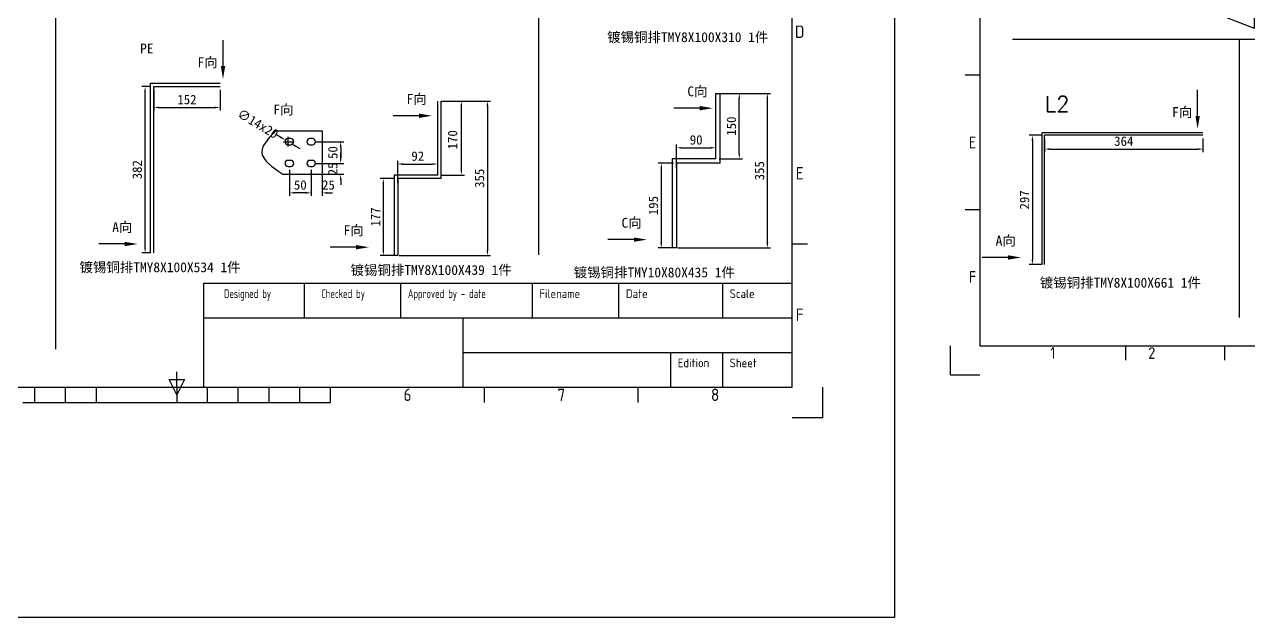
# Model space of a CAD drawing. Extents: x -48968009 to 2588125, y -43922717 to 2.
# Drawn here: x 2435031 to 2437845, y -612441 to -611078 of the extents above; entities that cross this region are included whole.
import ezdxf
from ezdxf.enums import TextEntityAlignment as Align

# ---------------------------------------------------------------- set-up
doc = ezdxf.new("R2010")
doc.units = 0
doc.header["$LTSCALE"] = 1000
doc.header["$MEASUREMENT"] = 0
doc.layers.get('0').update_dxf_attribs({"linetype": 'CONTINUOUS'})
doc.layers.get('DEFPOINTS').update_dxf_attribs({"linetype": 'CONTINUOUS'})
for name, color, linetype in [('DQ', 7, 'CONTINUOUS'), ('FRAME025', 7, 'CONTINUOUS'), ('FRAME050', 6, 'CONTINUOUS'), ('FRAME070', 5, 'CONTINUOUS'), ('FRAME200', 8, 'CONTINUOUS'), ('图层4', 221, 'CONTINUOUS'), ('图层6', 221, 'CONTINUOUS'), ('电气', 4, 'CONTINUOUS')]:
    doc.layers.add(name, color=color, linetype=linetype)
doc.styles.add('_TCH_SPACE', font='SIMPLEX.shx', dxfattribs={"width": 0.8, "bigfont": 'GBCBIG.shx'})
doc.styles.add('ISOCP', font='isocp.shx')
doc.dimstyles.new('NORMAL', dxfattribs={"dimscale": 0.2, "dimtxt": 0.18, "dimasz": 0.18, "dimexe": 0.18, "dimexo": 0.0625, "dimgap": 0.09, "dimtad": 0, "dimtih": 1, "dimtoh": 1, "dimdec": 4, "dimzin": 0, "dimdsep": 46, "dimtxsty": 'Standard', "dimcen": 0.09, "dimadec": 0, "dimazin": 0, "dimtfac": 1, "dimtdec": 4, "dimtofl": 0, "dimtmove": 0, "dimatfit": 3, "dimfxl": 1, "dimtolj": 1, "dimtzin": 0, "dimarcsym": 0})

# ---------------------------------------------------------------- blocks, each defined once
blk = doc.blocks.new('SAFSDF')
at = {"layer": 'FRAME050'}
for p, q in [((2407491.6, -562165.6), (2407447.1, -562165.6)), ((2407491.6, -562575.2), (2407447.1, -562575.2)), ((2411097.8, -562575.2), (2411053.3, -562575.2)), ((2409272.5, -562989.2), (2409272.5, -562944.7)), ((2409250.2, -562967), (2409294.7, -562967)), ((2409272.5, -563011.5), (2409250.2, -562967)), ((2409294.7, -562967), (2409272.5, -563011.5)), ((2407936.8, -563033.7), (2407936.8, -562989.2)), ((2408238.2, -563033.7), (2408238.2, -562989.2)), ((2408861.5, -563033.7), (2408861.5, -562989.2)), ((2408950.6, -563033.7), (2408950.6, -562989.2)), ((2409039.6, -563033.7), (2409039.6, -562989.2)), ((2409272.5, -562989.2), (2409272.5, -563033.7)), ((2409361.5, -563033.7), (2409361.5, -562989.2)), ((2409450.5, -563033.7), (2409450.5, -562989.2)), ((2409539.6, -563033.7), (2409539.6, -562989.2)), ((2409628.6, -563033.7), (2409628.6, -562989.2)), ((2409717.7, -563033.7), (2409717.7, -562989.2)), ((2410162.9, -563033.7), (2410162.9, -562989.2)), ((2410608.1, -563033.7), (2410608.1, -562989.2)), ((2408827.2, -563033.7), (2409717.7, -563033.7))]:
    blk.add_line(p, q, dxfattribs=at)
at = {"layer": 'FRAME070'}
for p, q in [((2407491.6, -560522.8), (2407491.6, -562989.2)), ((2411053.3, -562989.2), (2411053.3, -560522.8)), ((2407491.6, -562989.2), (2411053.3, -562989.2))]:
    blk.add_line(p, q, dxfattribs=at)
at = {"layer": 'FRAME200'}
for p, q in [((2407402.6, -563078.3), (2407402.6, -562989.2)), ((2411142.3, -563078.3), (2411142.3, -562989.2)), ((2407402.6, -563078.3), (2407491.6, -563078.3)), ((2411142.3, -563078.3), (2411053.3, -563078.3))]:
    blk.add_line(p, q, dxfattribs=at)
at = {"layer": 'FRAME050', "style": 'ISOCP'}
for s, p in [('D', (2411075.6, -561960.8)), ('E', (2407469.4, -562370.4)), ('E', (2411075.6, -562370.4)), ('F', (2407469.4, -562780)), ('F', (2411075.6, -562780)), ('1', (2407714.2, -563011.5)), ('2', (2408015.6, -563011.5)), ('6', (2409940.3, -563011.5)), ('7', (2410385.5, -563011.5)), ('8', (2410830.7, -563011.5))]:
    blk.add_text(s, height=35.6, dxfattribs=at).set_placement(p, align=Align.MIDDLE)
blk = doc.blocks.new('*D757')
at = {"layer": 'DEFPOINTS', "color": 0}
for p in [(2441592.4, -570696.2), (2441592.4, -570746.2), (2441657.2, -570746.2)]:
    blk.add_point(p, dxfattribs=at)
at = {"layer": '图层4', "lineweight": -2}
for p, q in [((2441599.9, -570696.2), (2441664.4, -570696.2)), ((2441657.2, -570708.2), (2441657.2, -570734.2)), ((2441599.9, -570746.2), (2441664.4, -570746.2))]:
    blk.add_line(p, q, dxfattribs=at)
at = {"layer": '图层4'}
for points in [[(2441655.2, -570708.2), (2441659.2, -570708.2), (2441657.2, -570696.2)], [(2441655.2, -570734.2), (2441659.2, -570734.2), (2441657.2, -570746.2)]]:
    blk.add_solid(points, dxfattribs=at)
at = {"layer": '图层4', "insert": (2441639.2, -570721.2), "char_height": 21.6, "attachment_point": 5, "rotation": 90}
blk.add_mtext('\\A1;50', dxfattribs=at)
blk = doc.blocks.new('*D758')
at = {"layer": 'DEFPOINTS', "color": 0}
for p in [(2441607.3, -570771.2), (2441626, -570746.2), (2441657.2, -570771.2)]:
    blk.add_point(p, dxfattribs=at)
at = {"layer": '图层4', "lineweight": -2}
for p, q in [((2441657.2, -570734.2), (2441657.2, -570722.2)), ((2441614.8, -570771.2), (2441664.4, -570771.2)), ((2441633.5, -570746.2), (2441664.4, -570746.2)), ((2441657.2, -570783.2), (2441657.2, -570795.2))]:
    blk.add_line(p, q, dxfattribs=at)
at = {"layer": '图层4'}
for points in [[(2441655.2, -570734.2), (2441659.2, -570734.2), (2441657.2, -570746.2)], [(2441655.2, -570783.2), (2441659.2, -570783.2), (2441657.2, -570771.2)]]:
    blk.add_solid(points, dxfattribs=at)
at = {"layer": '图层4', "insert": (2441639.2, -570758.7), "char_height": 21.6, "attachment_point": 5, "rotation": 90}
blk.add_mtext('\\A1;25', dxfattribs=at)
blk = doc.blocks.new('*D759')
at = {"layer": 'DEFPOINTS', "color": 0}
for p in [(2441589.4, -570753.2), (2441614.4, -570753.2), (2441614.4, -570813.8)]:
    blk.add_point(p, dxfattribs=at)
at = {"layer": '图层4', "lineweight": -2}
for p, q in [((2441589.4, -570760.7), (2441589.4, -570821)), ((2441614.4, -570760.7), (2441614.4, -570821)), ((2441577.4, -570813.8), (2441565.4, -570813.8)), ((2441626.4, -570813.8), (2441638.4, -570813.8))]:
    blk.add_line(p, q, dxfattribs=at)
at = {"layer": '图层4'}
for points in [[(2441577.4, -570811.8), (2441577.4, -570815.8), (2441589.4, -570813.8)], [(2441626.4, -570811.8), (2441626.4, -570815.8), (2441614.4, -570813.8)]]:
    blk.add_solid(points, dxfattribs=at)
at = {"layer": '图层4', "insert": (2441629.1, -570795.8), "char_height": 21.6, "attachment_point": 5}
blk.add_mtext('\\A1;25', dxfattribs=at)
blk = doc.blocks.new('*D760')
at = {"layer": 'DEFPOINTS', "color": 0}
for p in [(2441539.4, -570753.2), (2441589.4, -570772), (2441539.4, -570813.8)]:
    blk.add_point(p, dxfattribs=at)
at = {"layer": '图层4', "lineweight": -2}
for p, q in [((2441539.4, -570760.7), (2441539.4, -570821)), ((2441589.4, -570779.5), (2441589.4, -570821)), ((2441577.4, -570813.8), (2441551.4, -570813.8))]:
    blk.add_line(p, q, dxfattribs=at)
at = {"layer": '图层4'}
for points in [[(2441551.4, -570811.8), (2441551.4, -570815.8), (2441539.4, -570813.8)], [(2441577.4, -570811.8), (2441577.4, -570815.8), (2441589.4, -570813.8)]]:
    blk.add_solid(points, dxfattribs=at)
at = {"layer": '图层4', "insert": (2441564.4, -570795.8), "char_height": 21.6, "attachment_point": 5}
blk.add_mtext('\\A1;50', dxfattribs=at)
blk = doc.blocks.new('*D761')
at = {"layer": 'DEFPOINTS', "color": 0}
for p in [(2441530.4, -570692.7), (2441542.4, -570699.8)]:
    blk.add_point(p, dxfattribs=at)
at = {"layer": '图层4', "lineweight": -2}
for p, q in [((2441520, -570686.5), (2441509.7, -570680.4)), ((2441536.4, -570707), (2441536.4, -570685.4)), ((2441525.6, -570696.2), (2441547.2, -570696.2)), ((2441552.7, -570706), (2441563, -570712.1))]:
    blk.add_line(p, q, dxfattribs=at)
blk.add_arc((2441536.4, -570696.2), 7, 90.2985, 180, dxfattribs=at)
at = {"layer": '图层4'}
for points in [[(2441521.1, -570684.8), (2441519, -570688.2), (2441530.4, -570692.7)], [(2441553.7, -570704.2), (2441551.7, -570707.7), (2441542.4, -570699.8)]]:
    blk.add_solid(points, dxfattribs=at)
at = {"layer": '图层4', "insert": (2441466.9, -570654.9), "char_height": 21.6, "attachment_point": 5, "rotation": 329.2313}
blk.add_mtext('\\A1;∅14x20', dxfattribs=at)
blk = doc.blocks.new('*D1825')
at = {"layer": 'DEFPOINTS', "color": 0}
for p in [(2436674.6, -611236.6), (2436739.2, -611236.6), (2436525.5, -611591.6)]:
    blk.add_point(p, dxfattribs=at)
at = {"layer": '图层6', "lineweight": -2}
for p, q in [((2436682.1, -611236.6), (2436746.4, -611236.6)), ((2436739.2, -611579.6), (2436739.2, -611248.6)), ((2436533, -611591.6), (2436746.4, -611591.6))]:
    blk.add_line(p, q, dxfattribs=at)
at = {"layer": '图层6'}
for points in [[(2436737.2, -611248.6), (2436741.2, -611248.6), (2436739.2, -611236.6)], [(2436737.2, -611579.6), (2436741.2, -611579.6), (2436739.2, -611591.6)]]:
    blk.add_solid(points, dxfattribs=at)
at = {"layer": '图层6', "insert": (2436721.2, -611414.1), "char_height": 21.6, "attachment_point": 5, "rotation": 90}
blk.add_mtext('\\A1;355', dxfattribs=at)
blk = doc.blocks.new('*D1826')
at = {"layer": 'DEFPOINTS', "color": 0}
for p in [(2436530.5, -611396.6), (2436495.3, -611591.6), (2436530.5, -611591.6)]:
    blk.add_point(p, dxfattribs=at)
at = {"layer": '图层4', "lineweight": -2}
for p, q in [((2436523, -611396.6), (2436488.1, -611396.6)), ((2436495.3, -611408.6), (2436495.3, -611579.6)), ((2436523, -611591.6), (2436488.1, -611591.6))]:
    blk.add_line(p, q, dxfattribs=at)
at = {"layer": '图层4'}
for points in [[(2436493.3, -611408.6), (2436497.3, -611408.6), (2436495.3, -611396.6)], [(2436493.3, -611579.6), (2436497.3, -611579.6), (2436495.3, -611591.6)]]:
    blk.add_solid(points, dxfattribs=at)
at = {"layer": '图层4', "insert": (2436477.3, -611494.1), "char_height": 21.6, "attachment_point": 5, "rotation": 90}
blk.add_mtext('\\A1;195', dxfattribs=at)
blk = doc.blocks.new('*D1827')
at = {"layer": 'DEFPOINTS', "color": 0}
for p in [(2436620.5, -611361.3), (2436620.5, -611366.5), (2436530.5, -611414.7)]:
    blk.add_point(p, dxfattribs=at)
at = {"layer": '图层4', "lineweight": -2}
for p, q in [((2436530.5, -611407.2), (2436530.5, -611354.1)), ((2436542.5, -611361.3), (2436608.5, -611361.3)), ((2436620.5, -611359), (2436620.5, -611354.1))]:
    blk.add_line(p, q, dxfattribs=at)
at = {"layer": '图层4'}
for points in [[(2436542.5, -611359.3), (2436542.5, -611363.3), (2436530.5, -611361.3)], [(2436608.5, -611359.3), (2436608.5, -611363.3), (2436620.5, -611361.3)]]:
    blk.add_solid(points, dxfattribs=at)
at = {"layer": '图层4', "insert": (2436575.5, -611343.3), "char_height": 21.6, "attachment_point": 5}
blk.add_mtext('\\A1;90', dxfattribs=at)
blk = doc.blocks.new('*D1828')
at = {"layer": 'DEFPOINTS', "color": 0}
for p in [(2436620.5, -611236.6), (2436674.6, -611236.6), (2436620.5, -611386.6)]:
    blk.add_point(p, dxfattribs=at)
at = {"layer": '图层4', "lineweight": -2}
for p, q in [((2436628, -611236.6), (2436681.8, -611236.6)), ((2436674.6, -611374.6), (2436674.6, -611248.6)), ((2436628, -611386.6), (2436681.8, -611386.6))]:
    blk.add_line(p, q, dxfattribs=at)
at = {"layer": '图层4'}
for points in [[(2436672.6, -611248.6), (2436676.6, -611248.6), (2436674.6, -611236.6)], [(2436672.6, -611374.6), (2436676.6, -611374.6), (2436674.6, -611386.6)]]:
    blk.add_solid(points, dxfattribs=at)
at = {"layer": '图层4', "insert": (2436656.6, -611311.6), "char_height": 21.6, "attachment_point": 5, "rotation": 90}
blk.add_mtext('\\A1;150', dxfattribs=at)
blk = doc.blocks.new('*D1842')
at = {"layer": 'DEFPOINTS', "color": 0}
for p in [(2435308.5, -611220.7), (2435328.8, -611220.7), (2435328.8, -611602.7)]:
    blk.add_point(p, dxfattribs=at)
at = {"layer": '图层4', "lineweight": -2}
for p, q in [((2435321.3, -611220.7), (2435301.3, -611220.7)), ((2435308.5, -611590.7), (2435308.5, -611232.7)), ((2435321.3, -611602.7), (2435301.3, -611602.7))]:
    blk.add_line(p, q, dxfattribs=at)
at = {"layer": '图层4'}
for points in [[(2435306.5, -611232.7), (2435310.5, -611232.7), (2435308.5, -611220.7)], [(2435306.5, -611590.7), (2435310.5, -611590.7), (2435308.5, -611602.7)]]:
    blk.add_solid(points, dxfattribs=at)
at = {"layer": '图层4', "insert": (2435290.5, -611411.7), "char_height": 21.6, "attachment_point": 5, "rotation": 90}
blk.add_mtext('\\A1;382', dxfattribs=at)
blk = doc.blocks.new('*D1843')
at = {"layer": 'DEFPOINTS', "color": 0}
for p in [(2435328.8, -611220.7), (2435480.8, -611220.7), (2435480.8, -611268.7)]:
    blk.add_point(p, dxfattribs=at)
at = {"layer": '图层4', "lineweight": -2}
for p, q in [((2435328.8, -611228.2), (2435328.8, -611275.9)), ((2435480.8, -611228.2), (2435480.8, -611275.9)), ((2435340.8, -611268.7), (2435468.8, -611268.7))]:
    blk.add_line(p, q, dxfattribs=at)
at = {"layer": '图层4'}
for points in [[(2435340.8, -611266.7), (2435340.8, -611270.7), (2435328.8, -611268.7)], [(2435468.8, -611266.7), (2435468.8, -611270.7), (2435480.8, -611268.7)]]:
    blk.add_solid(points, dxfattribs=at)
at = {"layer": '图层4', "insert": (2435404.8, -611250.7), "char_height": 21.6, "attachment_point": 5}
blk.add_mtext('\\A1;152', dxfattribs=at)
blk = doc.blocks.new('*D1852')
at = {"layer": 'DEFPOINTS', "color": 0}
for p in [(2435889.5, -611431.9), (2435856.2, -611608.9), (2435889.5, -611608.9)]:
    blk.add_point(p, dxfattribs=at)
at = {"layer": '图层4', "lineweight": -2}
for p, q in [((2435882, -611431.9), (2435849, -611431.9)), ((2435856.2, -611443.9), (2435856.2, -611596.9)), ((2435882, -611608.9), (2435849, -611608.9))]:
    blk.add_line(p, q, dxfattribs=at)
at = {"layer": '图层4'}
for points in [[(2435854.2, -611443.9), (2435858.2, -611443.9), (2435856.2, -611431.9)], [(2435854.2, -611596.9), (2435858.2, -611596.9), (2435856.2, -611608.9)]]:
    blk.add_solid(points, dxfattribs=at)
at = {"layer": '图层4', "insert": (2435838.2, -611520.4), "char_height": 21.6, "attachment_point": 5, "rotation": 90}
blk.add_mtext('\\A1;177', dxfattribs=at)
blk = doc.blocks.new('*D1853')
at = {"layer": 'DEFPOINTS', "color": 0}
for p in [(2435981.5, -611398.6), (2435981.5, -611403.9), (2435889.5, -611450.1)]:
    blk.add_point(p, dxfattribs=at)
at = {"layer": '图层4', "lineweight": -2}
for p, q in [((2435889.5, -611442.6), (2435889.5, -611391.4)), ((2435901.5, -611398.6), (2435969.5, -611398.6)), ((2435981.5, -611396.4), (2435981.5, -611391.4))]:
    blk.add_line(p, q, dxfattribs=at)
at = {"layer": '图层4'}
for points in [[(2435901.5, -611396.6), (2435901.5, -611400.6), (2435889.5, -611398.6)], [(2435969.5, -611396.6), (2435969.5, -611400.6), (2435981.5, -611398.6)]]:
    blk.add_solid(points, dxfattribs=at)
at = {"layer": '图层4', "insert": (2435935.5, -611380.6), "char_height": 21.6, "attachment_point": 5}
blk.add_mtext('\\A1;92', dxfattribs=at)
blk = doc.blocks.new('*D1854')
at = {"layer": 'DEFPOINTS', "color": 0}
for p in [(2435981.5, -611253.9), (2436035.6, -611253.9), (2435981.5, -611423.9)]:
    blk.add_point(p, dxfattribs=at)
at = {"layer": '图层4', "lineweight": -2}
for p, q in [((2435989, -611253.9), (2436042.8, -611253.9)), ((2436035.6, -611411.9), (2436035.6, -611265.9)), ((2435989, -611423.9), (2436042.8, -611423.9))]:
    blk.add_line(p, q, dxfattribs=at)
at = {"layer": '图层4'}
for points in [[(2436033.6, -611265.9), (2436037.6, -611265.9), (2436035.6, -611253.9)], [(2436033.6, -611411.9), (2436037.6, -611411.9), (2436035.6, -611423.9)]]:
    blk.add_solid(points, dxfattribs=at)
at = {"layer": '图层4', "insert": (2436015.6, -611342.9), "char_height": 21.6, "attachment_point": 5, "rotation": 90}
blk.add_mtext('\\A1;170', dxfattribs=at)
blk = doc.blocks.new('*D1855')
at = {"layer": 'DEFPOINTS', "color": 0}
for p in [(2435981.5, -611253.9), (2435885.5, -611608.9), (2436095.5, -611608.9)]:
    blk.add_point(p, dxfattribs=at)
at = {"layer": '图层4', "lineweight": -2}
for p, q in [((2435989, -611253.9), (2436102.7, -611253.9)), ((2436095.5, -611265.9), (2436095.5, -611596.9)), ((2435893, -611608.9), (2436102.7, -611608.9))]:
    blk.add_line(p, q, dxfattribs=at)
at = {"layer": '图层4'}
for points in [[(2436093.5, -611265.9), (2436097.5, -611265.9), (2436095.5, -611253.9)], [(2436093.5, -611596.9), (2436097.5, -611596.9), (2436095.5, -611608.9)]]:
    blk.add_solid(points, dxfattribs=at)
at = {"layer": '图层4', "insert": (2436077.5, -611431.4), "char_height": 21.6, "attachment_point": 5, "rotation": 90}
blk.add_mtext('\\A1;355', dxfattribs=at)
blk = doc.blocks.new('DFFDF')
at = {"layer": '图层4', "color": 33}
for p, q in [((2507923.9, -577959.2), (2507923.9, -577859.2)), ((2507929.9, -577859.2), (2507923.9, -577859.2)), ((2507929.9, -577959.2), (2507929.9, -577859.2)), ((2508033.9, -577959.2), (2508033.9, -577859.2)), ((2508039.9, -577859.2), (2508033.9, -577859.2)), ((2508039.9, -577959.2), (2508039.9, -577859.2)), ((2508173.9, -577959.2), (2508173.9, -577859.2)), ((2508179.9, -577859.2), (2508173.9, -577859.2)), ((2508179.9, -577959.2), (2508179.9, -577859.2)), ((2508283.9, -577959.2), (2508283.9, -577859.2)), ((2508289.9, -577859.2), (2508283.9, -577859.2)), ((2508289.9, -577959.2), (2508289.9, -577859.2)), ((2508394.9, -577959.2), (2508394.9, -577859.2)), ((2508397.9, -577859.2), (2508394.9, -577859.2)), ((2508397.9, -577959.2), (2508397.9, -577859.2)), ((2507923.9, -577959.2), (2507929.9, -577959.2)), ((2508033.9, -577959.2), (2508039.9, -577959.2)), ((2508173.9, -577959.2), (2508179.9, -577959.2)), ((2508283.9, -577959.2), (2508289.9, -577959.2)), ((2508394.9, -577959.2), (2508397.9, -577959.2))]:
    blk.add_line(p, q, dxfattribs=at)
blk = doc.blocks.new('FEWRWER')
at = {"color": 2}
for p, q in [((2443599.9, -622752), (2443699.9, -622752)), ((2443599.9, -622760), (2443599.9, -622752)), ((2443599.9, -622760), (2443699.9, -622760)), ((2443599.9, -622768), (2443699.9, -622768)), ((2443599.9, -622776), (2443599.9, -622768)), ((2443599.9, -622776), (2443699.9, -622776)), ((2443699.9, -622760), (2443699.9, -622752)), ((2443699.9, -622776), (2443699.9, -622768)), ((2442939.9, -623307), (2442839.9, -623307))]:
    blk.add_line(p, q, dxfattribs=at)
at = {"color": 3}
for p, q in [((2443464.9, -622852), (2443564.9, -622852)), ((2443464.9, -622860), (2443464.9, -622852)), ((2443464.9, -622860), (2443564.9, -622860)), ((2443564.9, -622860), (2443564.9, -622852)), ((2443464.9, -622868), (2443564.9, -622868)), ((2443464.9, -622876), (2443464.9, -622868)), ((2443464.9, -622876), (2443564.9, -622876)), ((2443564.9, -622876), (2443564.9, -622868)), ((2442939.9, -623299), (2442839.9, -623299))]:
    blk.add_line(p, q, dxfattribs=at)
at = {"color": 5}
for p, q in [((2443464.9, -623052), (2443564.9, -623052)), ((2443464.9, -623060), (2443464.9, -623052)), ((2443564.9, -623060), (2443564.9, -623052)), ((2443464.9, -623060), (2443564.9, -623060)), ((2443464.9, -623068), (2443564.9, -623068)), ((2443464.9, -623076), (2443464.9, -623068)), ((2443464.9, -623076), (2443564.9, -623076)), ((2443564.9, -623076), (2443564.9, -623068))]:
    blk.add_line(p, q, dxfattribs=at)
at = {"layer": '电气', "color": 1}
for p, q in [((2443599.9, -622952), (2443699.9, -622952)), ((2443599.9, -622960), (2443599.9, -622952)), ((2443599.9, -622960), (2443699.9, -622960)), ((2443599.9, -622968), (2443699.9, -622968)), ((2443599.9, -622976), (2443599.9, -622968)), ((2443699.9, -622960), (2443699.9, -622952)), ((2443699.9, -622976), (2443699.9, -622968)), ((2443599.9, -622976), (2443699.9, -622976))]:
    blk.add_line(p, q, dxfattribs=at)
at = {"layer": '电气', "color": 2}
blk.add_line((2442839.9, -623299), (2442839.9, -623307), dxfattribs=at)
at = {"layer": '电气', "color": 3}
blk.add_line((2442939.9, -623299), (2442939.9, -623307), dxfattribs=at)
blk = doc.blocks.new('UIYI')
for p, q in [((2440276.6, -611489), (2440276.6, -611489)), ((2440276.6, -611489), (2441276.6, -611489)), ((2441276.6, -611489), (2441276.6, -611489)), ((2441276.6, -612464), (2441276.6, -611514)), ((2440276.6, -612464), (2440276.6, -612489)), ((2441276.6, -612464), (2441276.6, -612489)), ((2440276.6, -612489), (2440699.1, -612489)), ((2440844.1, -612489), (2441276.6, -612489))]:
    blk.add_line(p, q)
at = {"layer": 'DQ', "color": 1}
for p, q in [((2440315.2, -611660.3), (2440315.2, -611766.5)), ((2440315.2, -611660.3), (2440415.2, -611660.3)), ((2440415.2, -611660.3), (2440415.2, -611768.7))]:
    blk.add_line(p, q, dxfattribs=at)
for centre in [(2440340.2, -611685.3), (2440390.2, -611685.3), (2440340.2, -611735.3), (2440390.2, -611735.3)]:
    blk.add_circle(centre, 7, dxfattribs=at)
at = {"layer": '图层6', "color": 33}
for p, q in [((2441201.6, -611636), (2440586.6, -611636)), ((2440586.6, -612039), (2440586.6, -611636)), ((2441201.6, -611642), (2440592.6, -611642)), ((2440592.6, -612039), (2440592.6, -611642)), ((2441101.6, -611650), (2441101.6, -611642)), ((2441101.6, -611642), (2441201.6, -611642)), ((2441201.6, -611642), (2441201.6, -611650)), ((2440696.6, -612039), (2440696.6, -611736)), ((2441066.6, -611736), (2440696.6, -611736)), ((2440702.6, -612039), (2440702.6, -611742)), ((2441066.6, -611742), (2440702.6, -611742)), ((2440966.6, -611750), (2440966.6, -611742)), ((2440966.6, -611742), (2441066.6, -611742)), ((2441066.6, -611742), (2441066.6, -611750)), ((2440836.6, -612039), (2440836.6, -611836)), ((2441201.6, -611836), (2440836.6, -611836)), ((2440842.6, -612039), (2440842.6, -611842)), ((2441201.6, -611842), (2440842.6, -611842)), ((2441101.6, -611850), (2441101.6, -611842)), ((2441101.6, -611842), (2441201.6, -611842)), ((2441201.6, -611842), (2441201.6, -611850)), ((2440478.6, -611939), (2440478.6, -612183)), ((2440484.6, -611939), (2440484.6, -612189)), ((2440946.6, -611939), (2440946.6, -612189)), ((2440952.6, -611939), (2440952.6, -612183)), ((2440966.6, -611942), (2440966.6, -612183)), ((2440966.6, -611942), (2441066.6, -611942)), ((2440966.6, -611950), (2440966.6, -611942)), ((2441066.6, -611942), (2441066.6, -612183)), ((2441066.6, -611942), (2441066.6, -611950)), ((2441066.6, -611950), (2440966.6, -611950)), ((2440478.6, -612183), (2440341.6, -612183)), ((2440484.6, -612189), (2440341.6, -612189)), ((2440946.6, -612189), (2441066.6, -612189)), ((2440952.6, -612183), (2441066.6, -612183)), ((2440966.6, -612175), (2441066.6, -612175)), ((2440966.6, -612183), (2440966.6, -612175)), ((2441066.6, -612183), (2440966.6, -612183)), ((2441066.6, -612175), (2441066.6, -612183)), ((2440699.1, -612489), (2440844.1, -612545.1))]:
    blk.add_line(p, q, dxfattribs=at)
at = {"layer": '电气', "color": 1}
for p, q in [((2440276.6, -611514), (2441266.6, -611514)), ((2440276.6, -611514), (2440276.6, -612464)), ((2441266.6, -612464), (2441266.6, -611514)), ((2440699.1, -611907), (2440699.1, -612489)), ((2440844.1, -611907), (2440699.1, -611907)), ((2440844.1, -612071), (2440699.1, -611907)), ((2440844.1, -611907), (2440699.1, -612071)), ((2440844.1, -611907), (2440844.1, -612545.1)), ((2440844.1, -612071), (2440699.1, -612071)), ((2440276.6, -612464), (2440699.1, -612464)), ((2440844.1, -612464), (2441266.6, -612464))]:
    blk.add_line(p, q, dxfattribs=at)
at = {"layer": '图层6', "color": 33}
blk.add_blockref('FEWRWER', (-2498.3, 11118), dxfattribs=at)
at = {"layer": '图层6', "color": 33, "rotation": 180}
blk.add_blockref('DFFDF', (4948882.5, -1189898.2), dxfattribs=at)
at = {"layer": 'DQ', "color": 1, "style": '_TCH_SPACE'}
for s, height, p in [('M202', 35.74, (2440699.4, -611469.5)), ('NABC出顶150', 35.74, (2440289.8, -611822.2, 0)), ('PE出顶150', 35.74, (2440289.8, -611884.3, 0)), ('PE', 35.74, (2440470.1, -612277.2, 0)), ('L1', 35.74, (2440609.6, -612272.6, 0)), ('L2', 35.74, (2440712.8, -612274.5, 0)), ('L3', 35.74, (2440849.5, -612273.4, 0)), ('N', 35.7, (2440981.9, -612275.8))]:
    blk.add_text(s, height=height, dxfattribs=at).set_placement(p)
blk = doc.blocks.new('*D1872')
at = {"layer": 'DEFPOINTS', "color": 0}
for p in [(2446523.5, -623098.9), (2446887.5, -623098.9), (2446887.5, -623130.5)]:
    blk.add_point(p, dxfattribs=at)
at = {"layer": '图层6', "lineweight": -2}
for p, q in [((2446523.5, -623106.4), (2446523.5, -623137.7)), ((2446887.5, -623106.4), (2446887.5, -623137.7)), ((2446535.5, -623130.5), (2446875.5, -623130.5))]:
    blk.add_line(p, q, dxfattribs=at)
at = {"layer": '图层6'}
for points in [[(2446535.5, -623128.5), (2446535.5, -623132.5), (2446523.5, -623130.5)], [(2446875.5, -623128.5), (2446875.5, -623132.5), (2446887.5, -623130.5)]]:
    blk.add_solid(points, dxfattribs=at)
at = {"layer": '图层6', "insert": (2446705.5, -623112.5), "char_height": 21.6, "attachment_point": 5}
blk.add_mtext('\\A1;364', dxfattribs=at)
blk = doc.blocks.new('*D1873')
at = {"layer": 'DEFPOINTS', "color": 0}
for p in [(2446523.5, -623098.9), (2446495.3, -623395.9), (2446523.5, -623395.9)]:
    blk.add_point(p, dxfattribs=at)
at = {"layer": '图层6', "lineweight": -2}
for p, q in [((2446516, -623098.9), (2446488.1, -623098.9)), ((2446495.3, -623110.9), (2446495.3, -623383.9)), ((2446516, -623395.9), (2446488.1, -623395.9))]:
    blk.add_line(p, q, dxfattribs=at)
at = {"layer": '图层6'}
for points in [[(2446493.3, -623110.9), (2446497.3, -623110.9), (2446495.3, -623098.9)], [(2446493.3, -623383.9), (2446497.3, -623383.9), (2446495.3, -623395.9)]]:
    blk.add_solid(points, dxfattribs=at)
at = {"layer": '图层6', "insert": (2446477.3, -623247.4), "char_height": 21.6, "attachment_point": 5, "rotation": 90}
blk.add_mtext('\\A1;297', dxfattribs=at)
blk = doc.blocks.new('DXXX')
at = {"layer": '图层4', "color": 33}
for p, q in [((2441507.7, -570671.2), (2441614.4, -570671.2)), ((2441614.4, -570671.2), (2441614.4, -570771.2)), ((2441542.4, -570689.2), (2441536.4, -570689.2)), ((2441536.4, -570703.2), (2441542.4, -570703.2)), ((2441592.4, -570689.2), (2441586.4, -570689.2)), ((2441586.4, -570703.2), (2441592.4, -570703.2)), ((2441542.4, -570739.2), (2441536.4, -570739.2)), ((2441592.4, -570739.2), (2441586.4, -570739.2)), ((2441524, -570771.2), (2441614.4, -570771.2)), ((2441536.4, -570753.2), (2441542.4, -570753.2)), ((2441586.4, -570753.2), (2441592.4, -570753.2))]:
    blk.add_line(p, q, dxfattribs=at)
for centre, start, end in [((2441536.4, -570696.2), 90, 270), ((2441542.4, -570696.2), 270, 90), ((2441586.4, -570696.2), 90, 270), ((2441592.4, -570696.2), 270, 90), ((2441536.4, -570746.2), 90, 270), ((2441542.4, -570746.2), 270, 90), ((2441586.4, -570746.2), 90, 270), ((2441592.4, -570746.2), 270, 90)]:
    blk.add_arc(centre, 7, start, end, dxfattribs=at)
blk.add_spline([(2441507.7, -570671.2), (2441475.9, -570720.1), (2441524, -570771.2)], degree=3, dxfattribs=at)
at = {"layer": '图层4', "insert": (2441525.6, -570623.6), "char_height": 22.68, "attachment_point": 5}
blk.add_mtext('\\A1;F{\\fSimSun|b0|i0|c134|p2;向}', dxfattribs=at)
at = {"layer": '图层4', "color": 33}
dim = blk.add_diameter_dim_2p(p1=(2441542.4, -570699.8), p2=(2441530.4, -570692.7), text='<>x20', dimstyle='NORMAL', override={"dimscale": 120, "dimasz": 0.1, "dimexe": 0.06, "dimgap": 0.06, "dimtad": 1, "dimtih": 0, "dimdec": 0, "dimclrd": 256, "dimclre": 256, "dimclrt": 256, "dimtdec": 0, "dimtix": 1, "dimtmove": 2, "dimfxl": 250, "dimtfillclr": 2}, dxfattribs=at)
dim.commit()
dim.dimension.update_dxf_attribs({"geometry": '*D761', "text_midpoint": (2441466.9, -570654.9), "dimtype": 131})
for base, p1, p2, picture, middle in [((2441657.2, -570746.2), (2441592.4, -570696.2), (2441592.4, -570746.2), '*D757', (2441639.2, -570721.2)), ((2441657.2, -570771.2), (2441626, -570746.2), (2441607.3, -570771.2), '*D758', (2441639.2, -570758.7))]:
    dim = blk.add_linear_dim(base=base, p1=p1, p2=p2, angle=270, dimstyle='NORMAL', override={"dimscale": 120, "dimasz": 0.1, "dimexe": 0.06, "dimgap": 0.06, "dimtad": 1, "dimtih": 0, "dimdec": 0, "dimclrd": 256, "dimclre": 256, "dimclrt": 256, "dimtdec": 0, "dimtix": 1, "dimtmove": 2, "dimfxl": 250, "dimtfillclr": 2}, dxfattribs=at)
    dim.commit()
    dim.dimension.update_dxf_attribs({"geometry": picture, "text_midpoint": middle})
dim = blk.add_linear_dim(base=(2441539.4, -570813.8), p1=(2441589.4, -570772), p2=(2441539.4, -570753.2), dimstyle='NORMAL', override={"dimscale": 120, "dimasz": 0.1, "dimexe": 0.06, "dimgap": 0.06, "dimtad": 1, "dimtih": 0, "dimdec": 0, "dimclrd": 256, "dimclre": 256, "dimclrt": 256, "dimtdec": 0, "dimtix": 1, "dimtmove": 2, "dimfxl": 250, "dimtfillclr": 2}, dxfattribs=at)
dim.commit()
dim.dimension.update_dxf_attribs({"geometry": '*D760', "text_midpoint": (2441564.4, -570795.8)})
dim = blk.add_linear_dim(base=(2441614.4, -570813.8), p1=(2441589.4, -570753.2), p2=(2441614.4, -570753.2), dimstyle='NORMAL', override={"dimscale": 120, "dimasz": 0.1, "dimexe": 0.06, "dimgap": 0.06, "dimtad": 1, "dimtih": 0, "dimdec": 0, "dimclrd": 256, "dimclre": 256, "dimclrt": 256, "dimtdec": 0, "dimtix": 1, "dimtmove": 2, "dimfxl": 250, "dimtfillclr": 2}, dxfattribs=at)
dim.commit()
dim.dimension.update_dxf_attribs({"geometry": '*D759', "text_midpoint": (2441629.1, -570795.8), "dimtype": 128})
blk = doc.blocks.new('DF4T546544')
at = {"layer": '图层4'}
for p, q in [((2446875.2, -623054.3), (2446875.2, -622994.7)), ((2446439.4, -623379.7), (2446379.8, -623379.7))]:
    blk.add_line(p, q, dxfattribs=at)
for points in [[(2446880.2, -623054.3), (2446870.2, -623054.3), (2446875.2, -623084.3)], [(2446439.4, -623374.7), (2446439.4, -623384.7), (2446469.4, -623379.7)]]:
    blk.add_solid(points, dxfattribs=at)
at = {"layer": '图层6', "color": 33}
for p, q in [((2446517.5, -623395.9), (2446517.5, -623092.9)), ((2446887.5, -623092.9), (2446517.5, -623092.9)), ((2446523.5, -623395.9), (2446523.5, -623098.9)), ((2446887.5, -623098.9), (2446523.5, -623098.9))]:
    blk.add_line(p, q, dxfattribs=at)
at = {"layer": 'DQ', "color": 1, "style": '_TCH_SPACE'}
blk.add_text('L2', height=35.74, dxfattribs=at).set_placement((2446523.6, -623044.9))
at = {"layer": '图层4', "char_height": 22.68, "attachment_point": 5}
for s, insert in [('\\A1;F{\\fSimSun|b0|i0|c134|p2;向}', (2446839.8, -623046.8)), ('\\A1;A{\\fSimSun|b0|i0|c134|p2;向}', (2446434.1, -623342.2)), ('{\\fSimSun|b0|i0|c134|p2;镀锡铜排TMY8X100X661 1件}', (2446697.6, -623438.9))]:
    blk.add_mtext(s, dxfattribs=dict(at, insert=insert))
at = {"layer": '图层6', "color": 33}
dim = blk.add_linear_dim(base=(2446495.3, -623395.9), p1=(2446523.5, -623098.9), p2=(2446523.5, -623395.9), angle=90, dimstyle='NORMAL', override={"dimscale": 120, "dimasz": 0.1, "dimexe": 0.06, "dimgap": 0.06, "dimtad": 1, "dimtih": 0, "dimdec": 0, "dimclrd": 256, "dimclre": 256, "dimclrt": 256, "dimtdec": 0, "dimtix": 1, "dimtmove": 2, "dimatfit": 0, "dimfxl": 250, "dimtfillclr": 2}, dxfattribs=at)
dim.commit()
dim.dimension.update_dxf_attribs({"geometry": '*D1873', "text_midpoint": (2446477.3, -623247.4)})
dim = blk.add_linear_dim(base=(2446887.5, -623130.5), p1=(2446523.5, -623098.9), p2=(2446887.5, -623098.9), dimstyle='NORMAL', override={"dimscale": 120, "dimasz": 0.1, "dimexe": 0.06, "dimgap": 0.06, "dimtad": 1, "dimtih": 0, "dimdec": 0, "dimclrd": 256, "dimclre": 256, "dimclrt": 256, "dimtdec": 0, "dimtix": 1, "dimtmove": 2, "dimatfit": 0, "dimfxl": 250, "dimtfillclr": 2}, dxfattribs=at)
dim.commit()
dim.dimension.update_dxf_attribs({"geometry": '*D1872', "text_midpoint": (2446705.5, -623112.5)})

msp = doc.modelspace()

# ---------------------------------------------------------------- linework, layer by layer
at = {"layer": 'FRAME070'}
for p, q in [((2435443.3, -611672.7), (2436795.8, -611672.7)), ((2435443.3, -611911.4), (2435443.3, -611672.7)), ((2435674.9, -611752.2), (2435674.9, -611672.7)), ((2435896.8, -611752.2), (2435896.8, -611672.7)), ((2436199.1, -611752.2), (2436199.1, -611672.7)), ((2436398, -611752.2), (2436398, -611672.7)), ((2436636.7, -611752.2), (2436636.7, -611672.7)), ((2435443.3, -611752.2), (2436795.8, -611752.2)), ((2436040, -611911.4), (2436040, -611752.2)), ((2436040, -611831.8), (2436795.8, -611831.8)), ((2436517.4, -611911.4), (2436517.4, -611831.8)), ((2436636.7, -611911.4), (2436636.7, -611831.8))]:
    msp.add_line(p, q, dxfattribs=at)
at = {"layer": '图层4', "color": 33}
for p, q in [((2435102.8, -611060.5), (2435102.8, -611823.9)), ((2436213.2, -611045.4), (2436213.2, -611607.6)), ((2435320.8, -611602.7), (2435320.8, -611212.7)), ((2435320.8, -611212.7), (2435480.8, -611212.7)), ((2435328.8, -611602.7), (2435328.8, -611220.7)), ((2435328.8, -611220.7), (2435480.8, -611220.7)), ((2436620.5, -611236.6), (2436630.5, -611236.6)), ((2436620.5, -611386.6), (2436620.5, -611236.6)), ((2436630.5, -611396.6), (2436630.5, -611236.6)), ((2435981.5, -611423.9), (2435981.5, -611253.9)), ((2435989.5, -611431.9), (2435989.5, -611253.9)), ((2436520.5, -611386.6), (2436520.5, -611591.6)), ((2436620.5, -611386.6), (2436520.5, -611386.6)), ((2436530.5, -611396.6), (2436530.5, -611591.6)), ((2436630.5, -611396.6), (2436530.5, -611396.6)), ((2435881.5, -611423.9), (2435881.5, -611608.9)), ((2435981.5, -611423.9), (2435881.5, -611423.9)), ((2435889.5, -611431.9), (2435889.5, -611608.9)), ((2435989.5, -611431.9), (2435889.5, -611431.9)), ((2436530.5, -611591.6), (2436520.5, -611591.6)), ((2435889.5, -611608.9), (2435881.5, -611608.9))]:
    msp.add_line(p, q, dxfattribs=at)
at = {"layer": '图层4'}
for p, q in [((2435487.7, -611173.5), (2435487.7, -611113.9)), ((2435938.2, -611287.8), (2435878.6, -611287.8)), ((2436583.8, -611270.4), (2436524.2, -611270.4)), ((2436432.3, -611572.4), (2436372.7, -611572.4)), ((2435261.5, -611582.4), (2435201.9, -611582.4)), ((2435793.3, -611589.8), (2435733.7, -611589.8))]:
    msp.add_line(p, q, dxfattribs=at)
for points in [[(2435492.7, -611173.5), (2435482.7, -611173.5), (2435487.7, -611203.5)], [(2436583.8, -611265.4), (2436583.8, -611275.4), (2436613.8, -611270.4)], [(2435938.2, -611282.8), (2435938.2, -611292.8), (2435968.2, -611287.8)], [(2436432.3, -611567.4), (2436432.3, -611577.4), (2436462.3, -611572.4)], [(2435261.5, -611577.4), (2435261.5, -611587.4), (2435291.5, -611582.4)], [(2435793.3, -611584.8), (2435793.3, -611594.8), (2435823.3, -611589.8)]]:
    msp.add_solid(points, dxfattribs=at)
at = {"layer": '图层6', "color": 33}
for p, q in [((2439096.9, -611112.1), (2437302.8, -611112.1)), ((2437824, -611112.1), (2437824, -611751.3))]:
    msp.add_line(p, q, dxfattribs=at)
msp.add_lwpolyline([(2433589.1, -609051.6), (2437031.1, -609051.6), (2437031.1, -612440.8), (2433589.1, -612440.8)], close=True, dxfattribs=at)

# ---------------------------------------------------------------- block references
at = {"layer": '图层4', "color": 33}
for p, xscale, yscale, zscale in [((521937.3, -164785.3), 0.7941999999748077, 0.7942000000039116, 0.7942), ((620799.2, -187046.4), 0.7544899999775225, 0.7544900000029884, 0.75449)]:
    msp.add_blockref('SAFSDF', p, dxfattribs=dict(at, xscale=xscale, yscale=yscale, zscale=zscale))
msp.add_blockref('DXXX', (-5899, -40651.1), dxfattribs=at)
at = {"layer": '图层6', "color": 33}
for name, p in [('UIYI', (-2986, 1458.5)), ('DF4T546544', (-9146.9, 11766.3))]:
    msp.add_blockref(name, p, dxfattribs=at)

# ---------------------------------------------------------------- texts
at = {"layer": 'FRAME025', "ltscale": 0.8, "style": 'ISOCP', "width": 0.8}
for s, height, p in [('Designed by', 19.889, (2435490, -611696.6)), ('Checked by', 19.89, (2435713.8, -611696.6)), ('Approved by - date', 19.889, (2435912.7, -611696.6))]:
    msp.add_text(s, height=height, dxfattribs=at).set_placement(p, align=Align.MIDDLE_LEFT)
at = {"layer": 'FRAME025', "style": 'ISOCP'}
for s, p in [('Filename', (2436215, -611696.6)), ('Date', (2436413.9, -611696.6)), ('Scale', (2436652.6, -611696.6)), ('Edition', (2436533.3, -611855.7)), ('Sheet', (2436652.6, -611855.7))]:
    msp.add_text(s, height=19.89, dxfattribs=at).set_placement(p, align=Align.MIDDLE_LEFT)
at = {"layer": '图层4'}
msp.add_text('PE', height=22.68, dxfattribs=at).set_placement((2435297.1, -611144.5))
at = {"layer": '图层4', "char_height": 22.68, "attachment_point": 5}
for s, insert in [('{\\fSimSun|b0|i0|c134|p2;镀锡铜排TMY8X100X310 1件}', (2436556.1, -611108.4)), ('\\A1;F{\\fSimSun|b0|i0|c134|p2;向}', (2435452.3, -611166)), ('\\A1;F{\\fSimSun|b0|i0|c134|p2;向}', (2435932.8, -611250.3)), ('\\A1;C{\\fSimSun|b0|i0|c134|p2;向}', (2436578.5, -611232.9)), ('\\A1;C{\\fSimSun|b0|i0|c134|p2;向}', (2436427, -611534.9)), ('\\A1;A{\\fSimSun|b0|i0|c134|p2;向}', (2435256.2, -611544.9)), ('\\A1;F{\\fSimSun|b0|i0|c134|p2;向}', (2435787.9, -611552.3)), ('{\\fSimSun|b0|i0|c134|p2;镀锡铜排TMY8X100X534 1件}', (2435342.9, -611637.1)), ('{\\fSimSun|b0|i0|c134|p2;镀锡铜排TMY8X100X439 1件}', (2435966.1, -611643.5)), ('{\\fSimSun|b0|i0|c134|p2;镀锡铜排TMY10X80X435 1件}', (2436479.2, -611649))]:
    msp.add_mtext(s, dxfattribs=dict(at, insert=insert))

# ---------------------------------------------------------------- dimensions: what is measured, and where the dimension line sits
at = {"layer": '图层4', "color": 33}
for base, p1, p2, override, picture, middle in [((2435308.5, -611220.7), (2435328.8, -611602.7), (2435328.8, -611220.7), {"dimscale": 120, "dimasz": 0.1, "dimexe": 0.06, "dimgap": 0.06, "dimtad": 1, "dimtih": 0, "dimdec": 0, "dimclrd": 256, "dimclre": 256, "dimclrt": 256, "dimtdec": 0, "dimtix": 1, "dimtmove": 2, "dimatfit": 0, "dimfxl": 250, "dimtfillclr": 2}, '*D1842', (2435290.5, -611411.7)), ((2436674.6, -611236.6), (2436620.5, -611386.6), (2436620.5, -611236.6), {"dimscale": 120, "dimasz": 0.1, "dimexe": 0.06, "dimgap": 0.06, "dimtad": 1, "dimtih": 0, "dimdec": 0, "dimclrd": 256, "dimclre": 256, "dimclrt": 256, "dimtdec": 0, "dimtix": 1, "dimtmove": 2, "dimfxl": 250, "dimtfillclr": 2}, '*D1828', (2436656.6, -611311.6)), ((2436095.5, -611608.9), (2435981.5, -611253.9), (2435885.5, -611608.9), {"dimscale": 120, "dimasz": 0.1, "dimexe": 0.06, "dimgap": 0.06, "dimtad": 1, "dimtih": 0, "dimdec": 0, "dimclrd": 256, "dimclre": 256, "dimclrt": 256, "dimtdec": 0, "dimtix": 1, "dimtmove": 2, "dimatfit": 0, "dimfxl": 250, "dimtfillclr": 2}, '*D1855', (2436077.5, -611431.4)), ((2436495.3, -611591.6), (2436530.5, -611396.6), (2436530.5, -611591.6), {"dimscale": 120, "dimasz": 0.1, "dimexe": 0.06, "dimgap": 0.06, "dimtad": 1, "dimtih": 0, "dimdec": 0, "dimclrd": 256, "dimclre": 256, "dimclrt": 256, "dimtdec": 0, "dimtix": 1, "dimtmove": 2, "dimfxl": 250, "dimtfillclr": 2}, '*D1826', (2436477.3, -611494.1)), ((2435856.2, -611608.9), (2435889.5, -611431.9), (2435889.5, -611608.9), {"dimscale": 120, "dimasz": 0.1, "dimexe": 0.06, "dimgap": 0.06, "dimtad": 1, "dimtih": 0, "dimdec": 0, "dimclrd": 256, "dimclre": 256, "dimclrt": 256, "dimtdec": 0, "dimtix": 1, "dimtmove": 2, "dimfxl": 250, "dimtfillclr": 2}, '*D1852', (2435838.2, -611520.4))]:
    dim = msp.add_linear_dim(base=base, p1=p1, p2=p2, angle=90, dimstyle='NORMAL', override=override, dxfattribs=at)
    dim.commit()
    dim.dimension.update_dxf_attribs({"geometry": picture, "text_midpoint": middle})
for base, p1, p2, override, picture, middle in [((2435480.8, -611268.7), (2435328.8, -611220.7), (2435480.8, -611220.7), {"dimscale": 120, "dimasz": 0.1, "dimexe": 0.06, "dimgap": 0.06, "dimtad": 1, "dimtih": 0, "dimdec": 0, "dimclrd": 256, "dimclre": 256, "dimclrt": 256, "dimtdec": 0, "dimtix": 1, "dimtmove": 2, "dimatfit": 0, "dimfxl": 250, "dimtfillclr": 2}, '*D1843', (2435404.8, -611250.7)), ((2436620.5, -611361.3), (2436530.5, -611414.7), (2436620.5, -611366.5), {"dimscale": 120, "dimasz": 0.1, "dimexe": 0.06, "dimgap": 0.06, "dimtad": 1, "dimtih": 0, "dimdec": 0, "dimclrd": 256, "dimclre": 256, "dimclrt": 256, "dimtdec": 0, "dimtix": 1, "dimtmove": 2, "dimfxl": 250, "dimtfillclr": 2}, '*D1827', (2436575.5, -611343.3)), ((2435981.5, -611398.6), (2435889.5, -611450.1), (2435981.5, -611403.9), {"dimscale": 120, "dimasz": 0.1, "dimexe": 0.06, "dimgap": 0.06, "dimtad": 1, "dimtih": 0, "dimdec": 0, "dimclrd": 256, "dimclre": 256, "dimclrt": 256, "dimtdec": 0, "dimtix": 1, "dimtmove": 2, "dimfxl": 250, "dimtfillclr": 2}, '*D1853', (2435935.5, -611380.6))]:
    dim = msp.add_linear_dim(base=base, p1=p1, p2=p2, dimstyle='NORMAL', override=override, dxfattribs=at)
    dim.commit()
    dim.dimension.update_dxf_attribs({"geometry": picture, "text_midpoint": middle})
dim = msp.add_linear_dim(base=(2436035.6, -611253.9), p1=(2435981.5, -611423.9), p2=(2435981.5, -611253.9), angle=90, dimstyle='NORMAL', override={"dimscale": 120, "dimasz": 0.1, "dimexe": 0.06, "dimgap": 0.06, "dimtad": 1, "dimtih": 0, "dimdec": 0, "dimclrd": 256, "dimclre": 256, "dimclrt": 256, "dimtdec": 0, "dimtix": 1, "dimtmove": 2, "dimfxl": 250, "dimtfillclr": 2}, dxfattribs=at)
dim.commit()
dim.dimension.update_dxf_attribs({"geometry": '*D1854', "text_midpoint": (2436015.6, -611342.9), "dimtype": 160})
at = {"layer": '图层6', "color": 33}
dim = msp.add_linear_dim(base=(2436739.2, -611236.6), p1=(2436525.5, -611591.6), p2=(2436674.6, -611236.6), angle=90, dimstyle='NORMAL', override={"dimscale": 120, "dimasz": 0.1, "dimexe": 0.06, "dimgap": 0.06, "dimtad": 1, "dimtih": 0, "dimdec": 0, "dimclrd": 256, "dimclre": 256, "dimclrt": 256, "dimtdec": 0, "dimtix": 1, "dimtmove": 2, "dimatfit": 0, "dimfxl": 250, "dimtfillclr": 2}, dxfattribs=at)
dim.commit()
dim.dimension.update_dxf_attribs({"geometry": '*D1825', "text_midpoint": (2436721.2, -611414.1)})

doc.saveas('drawing.dxf')
